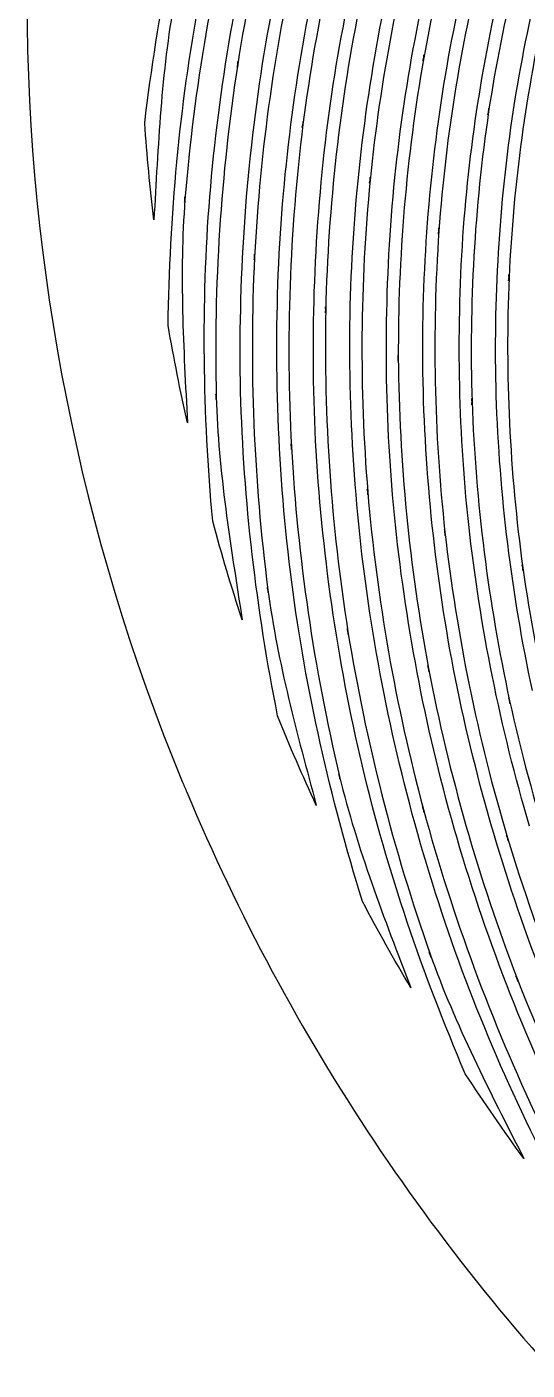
# Model space of a CAD drawing. Extents: x 289 to 439, y 190 to 340.
# Drawn here: x 288.86 to 307.11, y 214.87 to 263.85 of the extents above; entities that cross this region are included whole.
import ezdxf

# ---------------------------------------------------------------- set-up
doc = ezdxf.new("R2010")
doc.units = 0
doc.layers.add('seconds_wheel', color=7, linetype='CONTINUOUS')

msp = doc.modelspace()

# ---------------------------------------------------------------- linework, layer by layer
at = {"layer": 'seconds_wheel', "color": 7}
for p, q in [((296.557101, 262.587414), (296.525304, 262.382676)), ((303.346476, 262.83287), (303.306924, 262.609519)), ((303.336782, 262.719256), (303.336782, 262.719256)), ((296.550509, 262.48272), (296.550509, 262.48272)), ((305.712618, 260.88319), (305.678106, 260.651694)), ((305.706025, 260.765307), (305.706025, 260.765307)), ((298.935651, 260.400422), (298.908507, 260.188702)), ((298.931773, 260.294562), (298.931773, 260.294562)), ((301.38206, 258.377064), (301.360345, 258.157978)), ((301.381285, 258.266938), (301.381284, 258.266938)), ((294.626807, 257.659698), (294.610909, 257.45845)), ((294.627971, 257.558104), (294.627971, 257.558104)), ((303.887796, 256.518896), (303.871898, 256.292053)), ((303.890123, 256.40373), (303.890123, 256.40373)), ((297.161239, 255.565381), (297.151157, 255.357927)), ((297.165504, 255.459521), (297.165504, 255.459521)), ((306.445106, 254.827465), (306.434636, 254.593256)), ((306.450534, 254.711135), (306.450534, 254.711135)), ((299.755386, 253.638966), (299.750732, 253.425693)), ((299.762753, 253.53233), (299.762753, 253.53233)), ((302.399942, 251.88239), (302.401105, 251.662139)), ((302.410411, 251.773816), (302.410412, 251.773816)), ((295.756366, 250.462008), (295.761795, 250.261147)), ((295.768387, 250.360414), (295.768387, 250.360414)), ((305.086377, 250.296432), (305.094133, 250.069202)), ((305.100725, 250.182818), (305.100725, 250.182818)), ((298.496313, 248.644554), (298.507558, 248.437874)), ((298.511436, 248.542184), (298.511436, 248.542184)), ((301.277363, 247.000043), (301.2952, 246.78716)), ((301.295976, 246.893796), (301.295976, 246.893796)), ((304.090985, 245.529639), (304.115414, 245.310939)), ((304.113087, 245.421065), (304.113087, 245.421065)), ((306.928648, 244.232177), (306.960057, 244.007661)), ((306.954628, 244.120887), (306.954628, 244.120887)), ((297.632761, 243.422912), (297.658741, 243.222438)), ((297.654476, 243.325582), (297.654476, 243.325582)), ((300.547202, 241.901321), (300.580162, 241.696583)), ((300.573182, 241.800117), (300.573182, 241.800117)), ((303.484908, 240.556555), (303.524848, 240.347161)), ((303.514378, 240.453021), (303.514378, 240.453021)), ((306.436962, 239.387829), (306.48427, 239.172622)), ((306.470698, 239.281582), (306.470698, 239.281582)), ((300.234275, 236.617639), (300.281195, 236.422204)), ((300.266848, 236.521472), (300.266848, 236.521472)), ((303.291801, 235.409362), (303.346088, 235.209664)), ((303.328251, 235.310482), (303.328251, 235.310482)), ((306.354368, 234.379071), (306.415635, 234.17433)), ((306.393533, 234.281354), (306.393533, 234.281354)), ((303.532991, 230.121801), (303.599687, 229.932183)), ((303.574094, 230.031839), (303.574094, 230.031839)), ((306.700255, 229.239634), (306.775093, 229.046529)), ((306.746786, 229.145409), (306.746786, 229.145409))]:
    msp.add_line(p, q, dxfattribs=at)
for points in [[(299.405622, 273.892313), (298.117586, 270.181268), (297.161867, 266.363289), (296.550509, 262.48272)], [(297.459817, 262.514128), (298.072976, 266.341683), (299.025788, 270.106697), (300.3064, 273.765127)], [(306.129465, 272.94539), (304.895984, 269.626543), (303.961186, 266.204372), (303.336782, 262.719256)], [(304.246478, 262.752214), (304.872609, 266.183476), (305.804455, 269.551493), (307.030243, 272.817041)], [(293.159893, 260.347686), (293.629831, 264.295513), (294.397077, 268.203212), (295.531075, 272.014366)], [(301.379733, 271.400147), (300.235856, 267.778073), (299.41628, 264.061686), (298.931773, 260.294562)], [(299.839531, 260.358155), (300.32759, 264.072537), (301.146406, 267.735307), (302.284776, 271.304758)], [(308.132658, 270.687823), (307.029343, 267.459095), (306.21727, 264.138637), (305.706025, 260.765307)], [(306.614171, 260.829277), (307.12907, 264.150168), (307.940424, 267.417989), (309.038477, 270.593972)], [(296.673043, 269.532672), (295.638095, 265.609581), (294.953604, 261.602559), (294.627971, 257.558104)], [(295.532626, 257.654271), (295.863634, 261.644564), (296.549155, 265.597651), (297.580025, 269.466753)], [(303.446907, 269.056884), (302.43908, 265.528891), (301.747485, 261.917874), (301.381284, 258.266938)], [(302.285939, 258.359226), (302.657459, 261.958192), (303.349977, 265.516237), (304.354277, 268.992128)], [(298.811954, 267.104489), (297.919082, 263.279176), (297.367837, 259.382339), (297.165504, 255.459521)], [(298.06667, 255.588646), (298.276477, 259.459212), (298.830746, 263.302884), (299.722038, 267.075017)], [(305.598227, 266.864463), (304.718751, 263.435146), (304.146691, 259.934641), (303.890123, 256.40373)], [(304.791288, 256.531692), (305.055217, 260.010464), (305.629935, 263.458068), (306.507923, 266.834605)], [(288.858805, 264.826369), (288.872765, 255.049551), (290.798205, 245.369789), (294.526764, 236.331856)], [(294.246022, 264.835289), (293.758545, 262.189169), (293.651293, 259.498625), (293.493758, 256.814372)], [(294.014139, 252.957661), (294.067858, 256.941782), (294.424637, 260.916856), (295.155719, 264.834125)], [(301.036173, 264.831799), (300.277334, 261.110407), (299.850795, 257.329164), (299.762753, 253.53233)], [(300.658878, 253.690927), (300.75609, 257.436032), (301.187112, 261.164999), (301.946257, 264.833738)], [(307.826712, 264.829846), (307.06725, 261.504583), (306.606453, 258.118477), (306.450534, 254.711123)], [(296.550509, 262.48272), (296.555855, 262.517346), (296.551703, 262.552796), (296.557101, 262.587414)], [(303.336782, 262.719256), (302.703409, 259.105504), (302.393218, 255.442789), (302.410412, 251.773816)], [(303.30072, 251.961494), (303.294242, 255.579518), (303.610884, 259.190371), (304.246478, 262.752214)], [(303.306924, 262.609519), (303.313552, 262.646922), (303.330083, 262.681866), (303.336782, 262.719256)], [(303.336782, 262.719256), (303.343357, 262.756768), (303.339832, 262.795367), (303.346476, 262.83287)], [(296.550509, 262.48272), (295.931453, 258.473074), (295.669577, 254.416561), (295.768387, 250.360414)], [(296.525304, 262.382676), (296.530614, 262.416724), (296.545146, 262.44868), (296.550509, 262.48272)], [(296.658308, 250.551582), (296.570504, 254.555112), (296.83901, 258.558038), (297.459817, 262.514128)], [(305.706025, 260.765307), (305.189716, 257.262893), (304.986955, 253.721536), (305.100725, 250.182818)], [(305.678106, 260.651694), (305.683883, 260.690341), (305.70017, 260.726673), (305.706025, 260.765307)], [(305.706025, 260.765307), (305.711776, 260.804319), (305.706789, 260.844188), (305.712618, 260.88319)], [(305.983665, 250.403442), (305.882635, 253.890813), (306.094028, 257.379635), (306.614171, 260.829277)], [(293.493758, 256.814372), (293.352993, 257.989172), (293.24167, 259.167312), (293.159893, 260.347686)], [(298.931773, 260.294562), (298.443542, 256.39704), (298.302849, 252.464508), (298.511436, 248.542184)], [(298.908507, 260.188702), (298.913064, 260.224616), (298.927155, 260.258659), (298.931773, 260.294562)], [(298.931773, 260.294562), (298.936171, 260.329669), (298.931198, 260.365318), (298.935651, 260.400422)], [(299.393989, 248.761658), (299.198049, 252.632905), (299.347523, 256.513411), (299.839531, 260.358155)], [(301.381284, 258.266938), (301.015393, 254.485728), (300.986657, 250.679896), (301.295976, 246.893796)], [(301.360345, 258.157978), (301.363977, 258.194859), (301.377586, 258.230065), (301.381285, 258.266938)], [(301.381284, 258.266938), (301.384827, 258.303552), (301.378452, 258.340456), (301.38206, 258.377064)], [(302.170773, 247.144678), (301.87602, 250.87893), (301.914724, 254.631809), (302.285939, 258.359226)], [(294.627971, 257.558104), (294.417512, 254.845889), (294.575358, 252.128853), (294.719095, 249.413878)], [(294.610909, 257.45845), (294.613569, 257.492116), (294.62526, 257.524443), (294.627971, 257.558104)], [(294.627971, 257.558104), (294.630596, 257.591938), (294.624133, 257.625869), (294.626807, 257.659698)], [(295.638486, 245.825891), (295.284389, 249.760266), (295.217696, 253.716216), (295.532626, 257.654271)], [(303.890123, 256.40373), (303.638022, 252.743304), (303.712359, 249.068023), (304.113087, 245.421065)], [(303.871898, 256.292053), (303.874565, 256.329754), (303.887384, 256.366034), (303.890123, 256.40373)], [(303.890123, 256.40373), (303.892766, 256.442113), (303.885081, 256.480513), (303.887796, 256.518896)], [(304.978579, 245.702582), (304.594175, 249.299613), (304.531616, 252.923657), (304.791288, 256.531692)], [(297.165504, 255.459521), (296.969147, 251.40832), (297.132523, 247.347999), (297.654476, 243.325582)], [(297.151157, 255.357927), (297.15287, 255.392155), (297.163739, 255.425297), (297.165504, 255.459521)], [(297.165504, 255.459521), (297.167217, 255.494864), (297.159471, 255.53004), (297.161239, 255.565381)], [(298.519967, 243.604774), (298.014137, 247.578161), (297.862628, 251.588438), (298.06667, 255.588646)], [(306.450534, 254.711135), (306.452156, 254.749999), (306.443408, 254.788601), (306.445106, 254.827465)], [(306.450534, 254.711123), (306.302919, 251.172889), (306.471432, 247.6291), (306.954628, 244.120875)], [(306.434636, 254.593256), (306.436369, 254.632949), (306.448718, 254.671447), (306.450534, 254.711135)], [(299.762753, 253.53233), (299.684707, 249.605316), (299.955704, 245.679212), (300.573182, 241.800117)], [(299.750732, 253.425693), (299.751504, 253.461528), (299.761922, 253.496498), (299.762753, 253.53233)], [(299.762753, 253.53233), (299.763463, 253.568022), (299.754619, 253.603272), (299.755386, 253.638966)], [(301.428203, 242.110328), (300.828632, 245.940136), (300.571338, 249.815436), (300.658878, 253.690927)], [(294.719095, 249.413878), (294.454032, 250.588956), (294.21897, 251.770601), (294.014139, 252.957661)], [(302.410412, 251.773816), (302.410111, 251.810246), (302.40018, 251.845956), (302.399942, 251.88239)], [(304.358543, 240.792701), (303.674696, 244.476785), (303.320933, 248.21445), (303.30072, 251.961494)], [(302.401105, 251.662139), (302.400851, 251.69957), (302.410587, 251.736385), (302.410411, 251.773816)], [(302.410412, 251.773816), (302.441684, 247.974862), (302.811003, 244.18626), (303.514378, 240.453021)], [(295.768387, 250.360414), (295.767455, 250.394569), (295.757249, 250.427848), (295.756366, 250.462008)], [(295.761795, 250.261147), (295.760937, 250.29436), (295.769196, 250.327193), (295.768387, 250.360414)], [(295.768387, 250.360414), (295.84301, 247.626372), (296.297298, 244.927683), (296.715697, 242.226658)], [(298.008117, 238.722813), (297.235564, 242.622928), (296.757338, 246.576323), (296.658308, 250.551582)], [(307.301678, 239.653437), (306.543376, 243.190426), (306.102399, 246.788053), (305.983665, 250.403442)], [(305.100725, 250.182818), (305.09935, 250.22104), (305.08768, 250.258204), (305.086377, 250.296432)], [(305.094133, 250.069202), (305.092837, 250.107195), (305.101946, 250.144822), (305.100725, 250.182818)], [(305.100725, 250.182818), (305.23254, 246.515525), (305.690772, 242.867449), (306.470698, 239.281582)], [(298.511436, 248.542184), (298.509494, 248.576692), (298.498204, 248.61004), (298.496313, 248.644554)], [(298.507558, 248.437874), (298.505652, 248.472688), (298.513287, 248.50737), (298.511436, 248.542184)], [(298.511436, 248.542184), (298.739541, 244.491077), (299.326839, 240.468416), (300.266848, 236.521472)], [(301.097828, 236.891789), (300.179343, 240.790115), (299.6091, 244.762219), (299.393989, 248.761658)], [(301.295976, 246.893796), (301.292924, 246.929695), (301.280356, 246.964137), (301.277363, 247.000043)], [(301.2952, 246.78716), (301.29224, 246.822656), (301.298875, 246.858297), (301.295976, 246.893796)], [(301.295976, 246.893796), (301.628726, 242.979828), (302.308581, 239.1038), (303.328251, 235.310482)], [(304.146047, 235.710657), (303.149712, 239.455767), (302.488854, 243.282256), (302.170773, 247.144678)], [(296.715697, 242.226658), (296.324885, 243.416672), (295.965688, 244.616838), (295.638486, 245.825891)], [(304.113087, 245.421065), (304.108916, 245.457834), (304.095093, 245.492859), (304.090985, 245.529639)], [(304.115414, 245.310939), (304.11133, 245.347502), (304.117107, 245.384495), (304.113087, 245.421065)], [(304.113087, 245.421065), (304.54121, 241.647563), (305.304189, 237.919626), (306.393533, 234.281354)], [(307.198145, 234.705181), (306.132946, 238.297944), (305.390315, 241.978046), (304.978579, 245.702582)], [(306.954628, 244.120887), (306.949278, 244.15868), (306.933928, 244.194375), (306.928648, 244.232177)], [(306.960057, 244.007661), (306.954819, 244.045163), (306.959795, 244.08338), (306.954628, 244.120887)], [(306.954628, 244.120875), (307.468896, 240.488069), (308.305762, 236.908411), (309.4561, 233.423993)], [(301.10442, 231.95748), (299.924344, 235.762963), (299.035148, 239.653625), (298.519967, 243.604774)], [(297.654476, 243.325582), (297.650094, 243.358599), (297.637096, 243.389888), (297.632761, 243.422912)], [(297.658741, 243.222438), (297.654252, 243.256626), (297.658919, 243.291389), (297.654476, 243.325582)], [(297.654476, 243.325582), (298.008475, 240.658205), (298.723196, 238.062528), (299.417642, 235.464425)], [(304.362808, 230.485136), (303.042094, 234.265847), (302.060287, 238.155747), (301.428203, 242.110328)], [(300.573182, 241.800117), (300.567589, 241.834564), (300.552742, 241.866863), (300.547202, 241.901321)], [(300.573182, 241.800117), (301.223254, 237.796154), (302.227156, 233.85788), (303.574094, 230.031839)], [(300.580162, 241.696583), (300.574659, 241.730804), (300.578629, 241.765888), (300.573182, 241.800117)], [(303.514378, 240.453021), (303.507604, 240.488332), (303.491626, 240.521232), (303.484908, 240.556555)], [(307.518051, 229.628177), (306.135658, 233.24869), (305.078583, 236.984937), (304.358543, 240.792701)], [(303.514378, 240.453021), (304.254537, 236.595303), (305.336147, 232.811478), (306.746786, 229.145409)], [(303.524848, 240.347161), (303.518212, 240.382064), (303.520956, 240.418105), (303.514378, 240.453021)], [(306.470698, 239.281582), (306.462657, 239.317936), (306.44494, 239.351462), (306.436962, 239.387829)], [(306.470698, 239.281582), (307.290938, 235.573312), (308.439315, 231.945241), (309.903192, 228.440839)], [(306.48427, 239.172622), (306.476411, 239.208446), (306.478492, 239.245745), (306.470698, 239.281582)], [(299.417642, 235.464425), (298.920667, 236.538614), (298.450677, 237.625084), (298.008117, 238.722813)], [(300.266848, 236.521472), (300.258895, 236.554438), (300.242181, 236.58466), (300.234275, 236.617639)], [(304.85333, 225.675302), (303.300955, 229.30757), (302.015301, 233.049162), (301.097828, 236.891789)], [(294.526764, 236.331856), (294.583011, 236.202053), (294.639625, 236.072409), (294.696605, 235.942927)], [(300.266848, 236.521472), (300.904793, 233.877098), (301.898478, 231.343258), (302.870301, 228.804177)], [(300.281195, 236.422204), (300.273386, 236.454781), (300.274609, 236.488885), (300.266848, 236.521472)], [(294.696605, 235.942927), (298.428926, 227.021047), (303.851614, 218.905252), (310.665926, 212.042651)], [(308.280009, 224.454229), (306.571067, 228.076323), (305.188023, 231.843571), (304.146047, 235.710657)], [(303.328251, 235.310482), (303.319009, 235.344446), (303.300991, 235.375386), (303.291801, 235.409362)], [(303.328251, 235.310482), (304.393424, 231.39615), (305.804286, 227.584262), (307.544031, 223.919501)], [(303.346088, 235.209664), (303.33716, 235.242676), (303.337129, 235.277457), (303.328251, 235.310482)], [(306.393533, 234.281354), (306.383336, 234.315007), (306.364512, 234.345402), (306.354368, 234.379071)], [(306.393533, 234.281354), (307.532798, 230.521671), (309.003739, 226.87106), (310.790011, 223.372364)], [(306.415635, 234.17433), (306.405106, 234.209282), (306.404002, 234.246387), (306.393533, 234.281354)], [(302.870301, 228.804177), (302.254965, 229.840096), (301.666147, 230.891539), (301.10442, 231.95748)], [(309.302545, 219.651762), (307.362177, 223.122251), (305.685495, 226.734975), (304.362808, 230.485136)], [(303.574094, 230.031839), (303.563035, 230.062968), (303.544008, 230.090655), (303.532991, 230.121801)], [(303.574094, 230.031839), (304.490349, 227.452881), (305.754363, 225.023796), (306.990691, 222.584039)], [(303.599687, 229.932183), (303.588227, 229.964581), (303.585505, 229.999426), (303.574094, 230.031839)], [(306.746786, 229.145409), (306.734081, 229.178129), (306.712911, 229.206902), (306.700255, 229.239634)], [(306.746786, 229.145409), (308.215099, 225.364347), (310.016335, 221.721505), (312.129351, 218.25891)], [(306.775093, 229.046529), (306.762706, 229.078573), (306.759123, 229.113347), (306.746786, 229.145409)], [(306.990691, 222.584039), (306.251037, 223.595385), (305.538333, 224.626169), (304.85333, 225.675302)]]:
    msp.add_open_spline(points, degree=3, dxfattribs=at)

doc.saveas('drawing.dxf')
